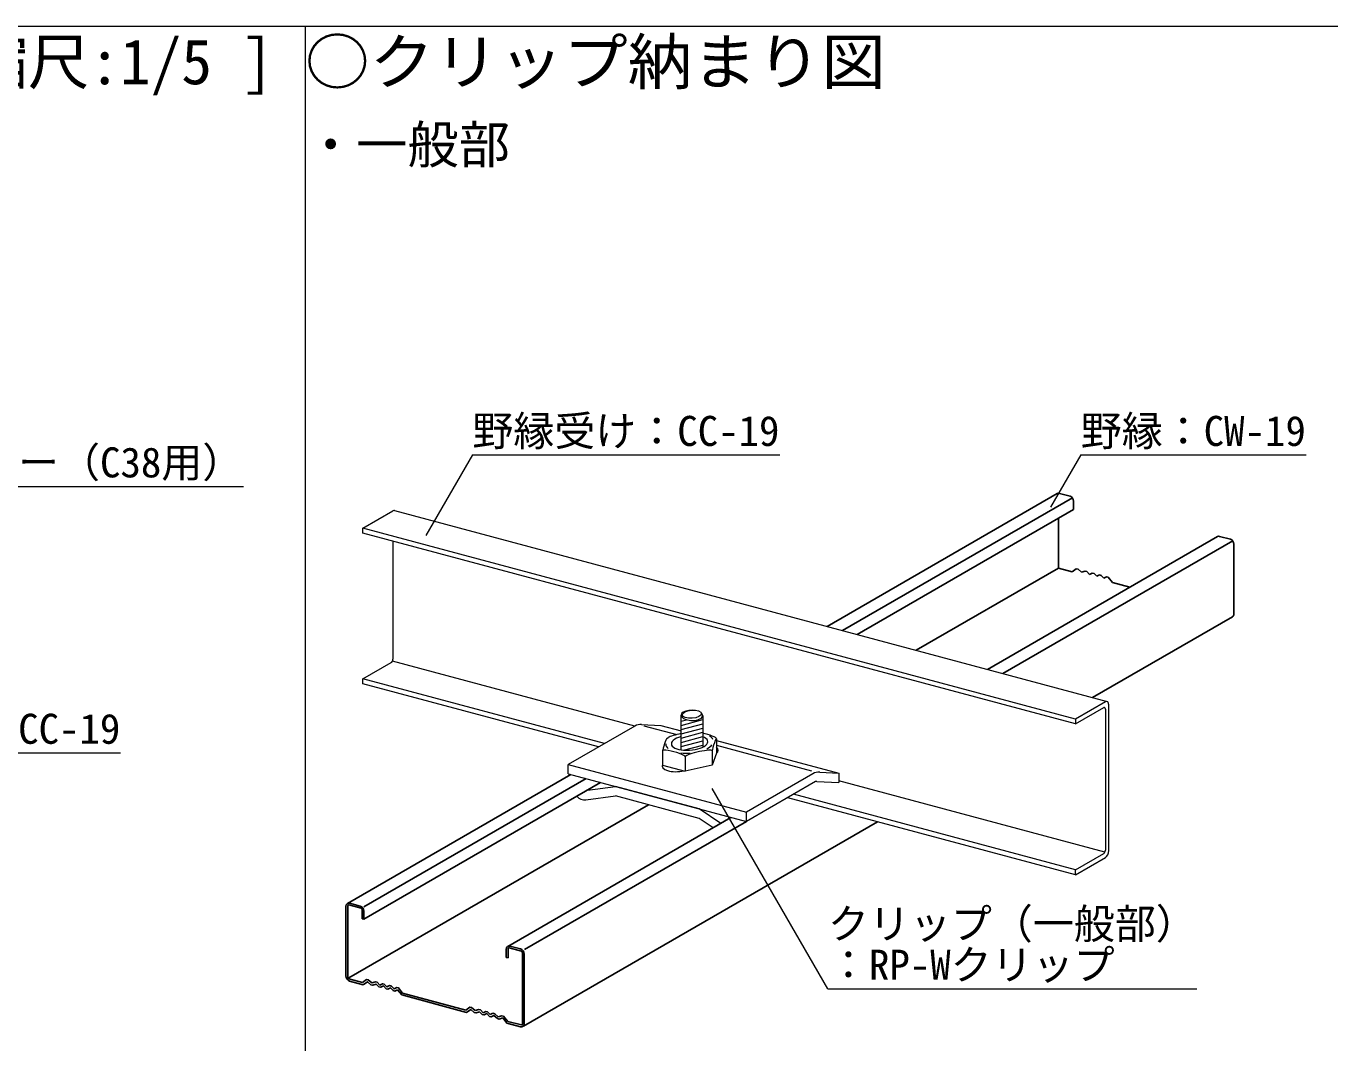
# Model space of a CAD drawing. Units: millimetres on the paper, enlarged 30 times, with parts at other scales. Extents: x -5790 to 5910, y -4184 to 4114.
# Drawn here: x -1494 to 415, y -3345 to -1856 of the extents above; entities that cross this region are included whole.
import ezdxf
from ezdxf.enums import TextEntityAlignment as Align

# ---------------------------------------------------------------- set-up
doc = ezdxf.new("R2010")
doc.units = ezdxf.units.MM
doc.header["$LTSCALE"] = 30
for name, color, linetype, lineweight in [('1-2_野縁受け', 3, 'Continuous', 18), ('1-3_野縁', 2, 'Continuous', 25), ('1-6_文字', 7, 'Continuous', 18), ('1-A_クリップ', 7, 'Continuous', 18), ('1-B_ビス', 3, 'Continuous', 18), ('F-2', 3, 'Continuous', 18), ('F-6_文字', 7, 'Continuous', 18)]:
    doc.layers.add(name, color=color, linetype=linetype, lineweight=lineweight)
doc.styles.add('ＭＳ ゴシック', font='')
doc.styles.get('ＭＳ ゴシック').set_extended_font_data('MS Gothic')

msp = doc.modelspace()

# ---------------------------------------------------------------- linework, layer by layer
at = {"layer": '1-2_野縁受け'}
for p, q in [((-1000.96, -2591.26), (-957.19, -2565.99)), ((-954.77, -2565.55), (88.43, -2845.07)), ((-1000.96, -2598.46), (-1000.96, -2591.26)), ((42.24, -2870.79), (-1000.96, -2591.26)), ((42.24, -2877.99), (-1000.96, -2598.46)), ((-957.19, -2610.19), (-957.19, -2783.19)), ((-602.98, -2881.2), (-957.88, -2786.11)), ((-1000.96, -2812.06), (-959.62, -2788.19)), ((-1000.96, -2819.26), (-1000.96, -2812.06)), ((-647.5, -2906.77), (-1000.96, -2812.06)), ((-656.02, -2911.69), (-1000.96, -2819.26)), ((86.01, -2845.51), (42.24, -2870.79)), ((42.24, -2877.99), (83.58, -2854.12)), ((86.01, -2856.31), (86.01, -3062.71)), ((90.88, -3063.51), (90.88, -2849.91)), ((42.24, -2870.79), (42.24, -2877.99)), ((85.32, -3065.63), (-304.25, -2961.24)), ((42.24, -3098.79), (-378.89, -2985.94)), ((42.24, -3091.59), (-370.38, -2981.03)), ((42.24, -3091.59), (83.58, -3067.72)), ((42.24, -3098.79), (86.01, -3073.51)), ((42.24, -3098.79), (42.24, -3091.59))]:
    msp.add_line(p, q, dxfattribs=at)
for centre, major_axis, start_param, end_param in [((-957.19, -2573.19), (-2.55, -7.6), 3.1755245, 3.6943472), ((-959.62, -2784.59), (-1.28, -3.8), 0.5527545, 2.1235508), ((83.58, -2857.72), (1.28, 3.8), 5.2651435, 6.8359398), ((86.01, -2852.71), (-2.55, -7.6), 2.1235508, 3.6943472), ((83.58, -3064.12), (-1.28, -3.8), 0.5527545, 2.1235508), ((86.01, -3066.31), (2.55, 7.6), 3.6943472, 5.2651435)]:
    msp.add_ellipse(centre, major_axis=major_axis, ratio=0.544498, start_param=start_param, end_param=end_param, dxfattribs=at)
at = {"layer": '1-3_野縁'}
for p, q in [((-321.4, -2735.26), (15.53, -2540.73)), ((-298.82, -2741.31), (37.72, -2547.01)), ((18.62, -2540.39), (34.27, -2544.59)), ((39.49, -2551.98), (39.49, -2563.98)), ((-277.53, -2747.01), (39.49, -2563.98)), ((17.58, -2576.63), (17.58, -2649.79)), ((250.25, -2603.62), (-86.68, -2798.15)), ((-64.1, -2804.2), (272.44, -2609.9)), ((268.99, -2607.48), (253.34, -2603.29)), ((274.21, -2716.88), (274.21, -2614.88)), ((-190.98, -2770.2), (17.58, -2649.79)), ((37.4, -2655.1), (17.58, -2649.79)), ((37.4, -2655.1), (43.4, -2650.71)), ((51.22, -2655.81), (56.44, -2654.21)), ((56.44, -2654.21), (59.05, -2654.9)), ((59.05, -2654.9), (62.96, -2658.95)), ((62.96, -2658.95), (66.87, -2657)), ((66.87, -2657), (69.48, -2657.7)), ((69.48, -2657.7), (73.39, -2661.75)), ((73.39, -2661.75), (77.3, -2659.8)), ((77.3, -2659.8), (79.91, -2660.49)), ((79.91, -2660.49), (83.82, -2664.54)), ((83.82, -2664.54), (87.73, -2662.59)), ((87.73, -2662.59), (90.34, -2663.29)), ((90.34, -2663.29), (96.34, -2670.9)), ((121.88, -2677.74), (96.34, -2670.9)), ((67.25, -2839.4), (272.08, -2721.14)), ((-1023.7, -3140.73), (-696.85, -2952.02)), ((-999.74, -3145.98), (-674.27, -2958.07)), ((-999.74, -3163.98), (-652.98, -2963.78)), ((-1021.65, -3249.79), (-582.75, -2996.39)), ((-462.13, -3014.92), (-788.98, -3203.62)), ((-766.12, -3320.55), (-247.54, -3021.14)), ((-764.28, -3208.45), (-439.55, -3020.97)), ((-1025.82, -3247), (-1025.82, -3145)), ((-1023.22, -3144.19), (-1023.22, -3249.19)), ((-1021.77, -3143.08), (-1003.8, -3147.9)), ((-1020.61, -3140.39), (-1004.96, -3144.59)), ((-1002.35, -3163.28), (-1002.35, -3149.78)), ((-999.74, -3163.98), (-1002.35, -3163.28)), ((-999.74, -3163.98), (-1002.35, -3163.28)), ((-999.74, -3151.98), (-999.74, -3163.98)), ((-788.5, -3220.59), (-788.5, -3207.09)), ((-769.08, -3210.79), (-787.05, -3205.98)), ((-770.24, -3207.48), (-785.89, -3203.29)), ((-791.1, -3207.89), (-791.1, -3219.89)), ((-791.1, -3219.89), (-788.5, -3220.59)), ((-767.63, -3212.68), (-767.63, -3317.68)), ((-765.02, -3316.88), (-765.02, -3214.88)), ((-1001.83, -3256.42), (-1021.77, -3251.08)), ((-1000.53, -3259.77), (-1020.61, -3254.39)), ((-944.19, -3274.87), (-950.19, -3267.26)), ((-850.57, -3296.96), (-942.89, -3272.22)), ((-850.57, -3296.96), (-844.57, -3292.56)), ((-844.57, -3292.56), (-841.96, -3293.26)), ((-841.96, -3293.26), (-836.74, -3297.66)), ((-836.74, -3297.66), (-831.53, -3296.06)), ((-831.53, -3296.06), (-828.92, -3296.76)), ((-828.92, -3296.76), (-825.01, -3300.8)), ((-825.01, -3300.8), (-821.1, -3298.85)), ((-821.1, -3298.85), (-818.49, -3299.55)), ((-818.49, -3299.55), (-814.58, -3303.6)), ((-814.58, -3303.6), (-810.66, -3301.65)), ((-810.66, -3301.65), (-808.06, -3302.35)), ((-808.06, -3302.35), (-802.84, -3306.74)), ((-802.84, -3306.74), (-797.62, -3305.14)), ((-797.62, -3305.14), (-795.02, -3305.84)), ((-790.32, -3316.1), (-796.32, -3308.49)), ((-795.02, -3305.84), (-789.02, -3313.45)), ((-770.24, -3321.48), (-790.32, -3316.1)), ((-769.08, -3318.79), (-789.02, -3313.45))]:
    msp.add_line(p, q, dxfattribs=at)
for points in [[(43.4, -2650.71), (46.01, -2651.41), (51.22, -2655.81)], [(-1001.83, -3256.42), (-995.83, -3252.03), (-993.22, -3252.73), (-988.01, -3257.13), (-982.79, -3255.53), (-980.18, -3256.22), (-976.27, -3260.27), (-972.36, -3258.32), (-969.75, -3259.02), (-965.84, -3263.07), (-961.93, -3261.12), (-959.32, -3261.81), (-955.41, -3265.86), (-951.5, -3263.91), (-948.89, -3264.61), (-942.89, -3272.22)], [(-950.19, -3267.26), (-954.1, -3269.21), (-956.71, -3268.51), (-960.62, -3264.47), (-964.54, -3266.42), (-967.14, -3265.72), (-971.06, -3261.67), (-974.97, -3263.62), (-977.58, -3262.92), (-981.49, -3258.87), (-986.7, -3260.48), (-989.31, -3259.78), (-994.53, -3255.38), (-1000.53, -3259.77)], [(-830.22, -3299.41), (-835.44, -3301.01), (-838.05, -3300.31), (-843.26, -3295.91), (-849.26, -3300.3), (-944.19, -3274.87)], [(-796.32, -3308.49), (-801.54, -3310.09), (-804.14, -3309.39), (-809.36, -3305), (-813.27, -3306.95), (-815.88, -3306.25), (-819.79, -3302.2), (-823.7, -3304.15), (-826.31, -3303.45), (-830.22, -3299.41)]]:
    msp.add_lwpolyline(points, dxfattribs=at)
for centre, major_axis, ratio, start_param, end_param in [((18.62, -2546.39), (-2.91, 5.76), 0.751651, 5.6914085, 6.3251409), ((34.27, -2550.59), (-2.91, 5.76), 0.751651, 4.1206122, 5.6914085), ((253.34, -2609.29), (-2.91, 5.76), 0.751651, 5.6914085, 6.3251409), ((268.99, -2613.48), (-2.91, 5.76), 0.751651, 4.1206122, 5.6914085), ((268.99, -2715.48), (-2.91, 5.76), 0.751651, 3.1835482, 4.1206122), ((-1020.61, -3146.39), (-2.91, 5.76), 0.751651, 5.6914085, 7.2622048), ((-1021.77, -3144.58), (-1.02, 1.34), 0.767327, 5.4977871, 7.0685835), ((-1004.96, -3150.59), (-2.91, 5.76), 0.751651, 4.1206122, 5.6914085), ((-1003.8, -3149.4), (-1.02, 1.34), 0.767327, 3.9269908, 5.4977871), ((-785.89, -3209.29), (-2.91, 5.76), 0.751651, 5.6914085, 7.2622048), ((-787.05, -3207.48), (-1.02, 1.34), 0.767327, 5.4977871, 7.0685835), ((-770.24, -3213.48), (-2.91, 5.76), 0.751651, 4.1206122, 5.6914085), ((-769.08, -3212.29), (-1.02, 1.34), 0.767327, 3.9269908, 5.4977871), ((-1020.61, -3248.39), (-2.91, 5.76), 0.751651, 0.9790195, 2.5498158), ((-1021.77, -3249.58), (-1.02, 1.34), 0.767327, 0.7853982, 2.3561945), ((-770.24, -3315.48), (-2.91, 5.76), 0.751651, 2.5498158, 4.1206122), ((-769.08, -3317.29), (-1.02, 1.34), 0.767327, 2.3561945, 3.9269908)]:
    msp.add_ellipse(centre, major_axis=major_axis, ratio=ratio, start_param=start_param, end_param=end_param, dxfattribs=at)
at = {"layer": '1-6_文字'}
for p, q in [((-840.81, -2484.13), (-908.86, -2601.99)), ((-840.81, -2484.13), (-390.81, -2484.13)), ((49.98, -2484.13), (5.85, -2560.57)), ((49.98, -2484.13), (379.98, -2484.13)), ((-1805.82, -2530.17), (-1175.82, -2530.17)), ((-1805.82, -2920.26), (-1355.82, -2920.26)), ((-320.19, -3265.73), (-489.57, -2972.36)), ((-320.19, -3265.73), (219.81, -3265.73))]:
    msp.add_line(p, q, dxfattribs=at)
at = {"layer": '1-A_クリップ'}
for p, q in [((-592.96, -2878.66), (-565.05, -2880.17)), ((-589.93, -2880.61), (-541.62, -2893.56)), ((-565.05, -2880.17), (-535.2, -2888.16)), ((-483.36, -2902.05), (-304.25, -2950.05)), ((-483.36, -2909.16), (-344.25, -2946.44)), ((-700.35, -2951.08), (-700.35, -2937.28)), ((-342.14, -2950.92), (-439.55, -3007.17)), ((-332.16, -2948.54), (-304.25, -2950.05)), ((-304.25, -2950.05), (-304.25, -2963.85)), ((-672.32, -2974.94), (-631.24, -2969.6)), ((-508.67, -3002.45), (-631.24, -2969.6)), ((-338.28, -2962.49), (-439.55, -3020.97)), ((-336.61, -2962.1), (-304.25, -2963.85)), ((-674.57, -2989.04), (-631.24, -2983.4)), ((-508.67, -3016.25), (-631.24, -2983.4)), ((-477.02, -3023.52), (-508.67, -3002.45)), ((-488.12, -3029.93), (-508.67, -3016.25))]:
    msp.add_line(p, q, dxfattribs=at)
for points in [[(-602.94, -2881.04), (-700.35, -2937.28), (-439.55, -3007.17)], [(-700.35, -2951.08), (-439.55, -3020.97), (-439.55, -3007.17)]]:
    msp.add_lwpolyline(points, dxfattribs=at)
for centre, radius, start, end in [((-593.94, -2896.63), 18, 86.9018, 120), ((-333.14, -2966.51), 18, 86.9018, 120), ((-336.78, -2965.09), 3, 86.9018, 120), ((-676.5, -2974.16), 15, 220.64773, 277.40662)]:
    msp.add_arc(centre, radius, start, end, dxfattribs=at)
for centre, start_param, end_param in [((-504.23, -2917.8), 5.7882678, 6.7185006), ((-539.56, -2938.2), 2.8611635, 5.0602071)]:
    msp.add_ellipse(centre, major_axis=(23.33, 1.7), ratio=0.410193, start_param=start_param, end_param=end_param, dxfattribs=at)
at = {"layer": '1-B_ビス'}
for p, q in [((-535.2, -2915.96), (-535.2, -2865.13)), ((-535.2, -2867.66), (-534.43, -2867.46)), ((-535.2, -2880.09), (-503.51, -2871.59)), ((-535.2, -2873.87), (-527.32, -2871.76)), ((-535.2, -2886.3), (-503.51, -2877.8)), ((-503.51, -2865.69), (-503.51, -2911.92)), ((-556.14, -2899.14), (-554.3, -2898.07)), ((-535.2, -2892.51), (-503.51, -2884.02)), ((-535.2, -2898.72), (-503.51, -2890.23)), ((-535.2, -2904.93), (-503.51, -2896.44)), ((-483.36, -2899.71), (-483.36, -2920.71)), ((-562.18, -2917.26), (-562.18, -2938.26)), ((-535.2, -2911.14), (-503.51, -2902.65)), ((-531.59, -2916.39), (-503.51, -2908.86)), ((-489.65, -2917.36), (-489.65, -2938.36)), ((-562.18, -2938.26), (-529.11, -2947.12)), ((-529.11, -2926.12), (-529.11, -2932.07)), ((-529.11, -2932.07), (-529.11, -2947.12))]:
    msp.add_line(p, q, dxfattribs=at)
msp.add_lwpolyline([(-483.36, -2920.71), (-489.65, -2938.36), (-529.11, -2947.12)], dxfattribs=at)
for centre, major_axis, ratio, start_param, end_param in [((-519.36, -2865.41), (15.85, -0.36), 0.474, 1.5365587, 6.7586014), ((-559.03, -2908.43), (-3.01, -9.32), 0.098384, 3.2499842, 5.9872244), ((-536.16, -2895.23), (-19.72, -4.48), 0.144761, 4.6310065, 5.8459813), ((-522.77, -2905.48), (26.67, 1.94), 0.410193, 2.025865, 7.0176266), ((-499.9, -2895.28), (-16.52, 4.57), 0.168925, 3.1882531, 4.9792748), ((-522.77, -2905.48), (34.83, 2.53), 0.435527, 0.1532091, 0.5462857), ((-486.51, -2908.53), (3.01, 9.32), 0.098384, 5.9872244, 9.128817), ((-545.64, -2921.69), (-16.52, 4.57), 0.168925, 3.1882531, 6.3298458), ((-522.77, -2905.48), (34.83, 2.53), 0.435527, 3.0733758, 3.5753805), ((-522.77, -2905.48), (34.83, 2.53), 0.435527, 4.3079777, 4.707621), ((-509.38, -2921.74), (-19.72, -4.48), 0.144761, 3.1087411, 6.1511271), ((-522.77, -2905.48), (34.83, 2.53), 0.435527, 5.5008768, 5.9036864), ((-509.38, -2921.74), (-19.72, -4.48), 0.144761, 6.1511271, 6.2503338)]:
    msp.add_ellipse(centre, major_axis=major_axis, ratio=ratio, start_param=start_param, end_param=end_param, dxfattribs=at)
msp.add_ellipse((-519.36, -2863.82), major_axis=(14.26, 1.04), ratio=0.4101, dxfattribs=at)
at = {"layer": 'F-2'}
for p, q in [((-5790.28, -1856.14), (2082.69, -1856.14)), ((-1085.82, -1856.14), (-1085.82, -3656.14))]:
    msp.add_line(p, q, dxfattribs=at)

# ---------------------------------------------------------------- texts
at = {"layer": '1-6_文字', "color": 4, "style": 'ＭＳ ゴシック'}
for s, p in [('野縁受け：CC-19', (-840.81, -2484.13)), ('野縁：CW-19', (49.98, -2484.13)), ('：RPハンガー（C38用）', (-1805.82, -2530.17)), ('野縁受け：CC-19', (-1805.82, -2920.26)), ('クリップ（一般部）', (-320.19, -3205.73)), ('：RP-Wクリップ', (-320.19, -3265.73))]:
    msp.add_text(s, height=43.99, dxfattribs=at).set_placement(p, align=Align.BOTTOM_LEFT)
at = {"layer": 'F-6_文字', "style": 'ＭＳ ゴシック'}
msp.add_text('[ 単位:mm,縮尺:1/5 ] ', height=65.98, dxfattribs=at).set_placement((-2030.82, -1961.14), align=Align.BOTTOM_LEFT)
at = {"layer": 'F-6_文字', "style": 'ＭＳ ゴシック', "width": 1.05}
msp.add_text('○クリップ納まり図', height=65.98, dxfattribs=at).set_placement((-1085.82, -1961.14), align=Align.BOTTOM_LEFT)
at = {"layer": 'F-6_文字', "color": 4, "style": 'ＭＳ ゴシック'}
msp.add_text('・一般部', height=54.99, dxfattribs=at).set_placement((-1085.82, -2073.64), align=Align.BOTTOM_LEFT)

doc.saveas('drawing.dxf')
